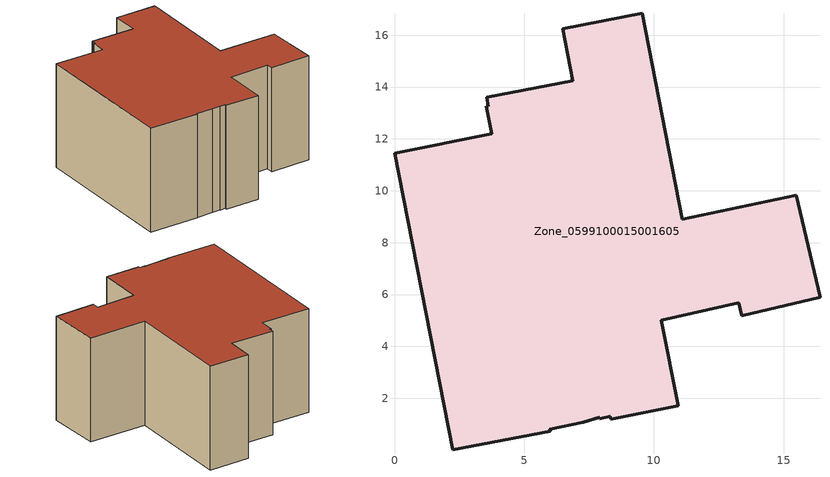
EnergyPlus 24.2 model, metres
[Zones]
Zone_0599100015001605
 floor ground (C_G): 8.34,1.2 8.32,1.31 7.91,1.22 7.91,1.27 7.28,1.08 5.98,0.81 6,0.74 2.24,0.01 0,11.45 3.74,12.19 3.53,13.27 3.62,13.27 3.56,13.61 6.87,14.25 6.48,16.25 9.55,16.85 11.1,8.91 15.49,9.82 16.4,5.89 13.38,5.19 13.26,5.69 10.28,5 10.93,1.71 z0.52
 wall outside (C_F): 11.1,8.91 9.55,16.85 6.48,16.25 6.87,14.25 3.56,13.61 3.62,13.27 3.53,13.27 3.74,12.19 0,11.45 2.24,0.01 6,0.74 5.98,0.81 7.28,1.08 7.91,1.27 7.91,1.22 8.32,1.31 8.34,1.2 10.93,1.71 10.28,5 13.26,5.69 13.38,5.19 16.4,5.89 15.49,9.82 11.1,8.91 z0.52:8.51
 roof outside (C_R): 8.32,1.31 8.34,1.2 10.93,1.71 10.28,5 13.26,5.69 13.38,5.19 16.4,5.89 15.49,9.82 11.1,8.91 9.55,16.85 6.48,16.25 6.87,14.25 3.56,13.61 3.62,13.27 3.53,13.27 3.74,12.19 0,11.45 2.24,0.01 6,0.74 5.98,0.81 7.28,1.08 7.91,1.27 7.91,1.22 z8.51
[BUILDING]
Pand.0599100015001605: North Axis=0; Terrain=City; Loads Convergence Tolerance Value=0.04; Temperature Convergence Tolerance Value=0.4; Solar Distribution=FullExterior; Maximum Number of Warmup Days=25; Minimum Number of Warmup Days=1
[Site:Location]
Rotterdam.The.Hague.AP_ZH_NLD Design_Conditions: Latitude=51.96; Longitude=4.45; Time Zone=1; Elevation=-4.5
[SITE:GROUNDTEMPERATURE:BUILDINGSURFACE]
18, 18, 18, 18, 18, 18, 18, 18, 18, 18, 18, 18
[MATERIAL] Thermal Absorptance=0.9; Solar Absorptance=0.7; Visible Absorptance=0.7
Name | Roughness | Thickness | Conductivity | Density | Specific Heat
G.D.1965 | MediumSmooth | 0.15 | 1 | 540 | 1210
F.D.1965 | Rough | 0.3 | 0.857143 | 1920 | 840
R.D.1965 | MediumRough | 0.2 | 0.08 | 1500 | 1000
[CONSTRUCTION]
C_G: G.D.1965
C_F: F.D.1965
C_R: R.D.1965
[ZONE]
Zone_0599100015001605: Type=1; Multiplier=1; Ceiling Height=Autocalculate; Volume=Autocalculate; Floor Area=autocalculate; Part of Total Floor Area=Yes
[ZONEINFILTRATION:DESIGNFLOWRATE]
Infil_Zone_0599100015001605: Zone or ZoneList or Space or SpaceList=Zone_0599100015001605; Schedule=AlwaysOn; Design Flow Rate Calculation Method=Flow/Area; Flow Rate per Floor Area=0.0042; Constant Term Coefficient=1; Temperature Term Coefficient=0; Velocity Term Coefficient=0; Velocity Squared Term Coefficient=0
[HVACTEMPLATE:ZONE:IDEALLOADSAIRSYSTEM]
Zone_0599100015001605: Maximum Heating Supply Air Temperature=50; Minimum Cooling Supply Air Temperature=13; Maximum Heating Supply Air Humidity Ratio=0.0156; Minimum Cooling Supply Air Humidity Ratio=0.0077; Heating Limit=NoLimit; Cooling Limit=NoLimit; Dehumidification Control Type=ConstantSensibleHeatRatio; Cooling Sensible Heat Ratio=0.7; Dehumidification Setpoint=60; Humidification Control Type=None; Humidification Setpoint=30; Outdoor Air Method=None; Outdoor Air Flow Rate per Person=0.00944; Outdoor Air Flow Rate per Zone Floor Area=0; Outdoor Air Flow Rate per Zone=0; Demand Controlled Ventilation Type=None; Outdoor Air Economizer Type=NoEconomizer; Heat Recovery Type=None; Sensible Heat Recovery Effectiveness=0.7; Latent Heat Recovery Effectiveness=0.65
[ZONECONTROL:THERMOSTAT]
ThermostatControl_Zone_0599100015001605: Zone or ZoneList=Zone_0599100015001605; Control Type Schedule=DualSetpointControlType; Control 1=Thermostat_Zone_0599100015001605; Temperature Difference Between Cutout And Setpoint=0
[THERMOSTATSETPOINT:DUALSETPOINT]
Thermostat_Zone_0599100015001605: Heating Setpoint Temperature Schedule=HeatingSetpoint_Zone_0599100015001605; Cooling Setpoint Temperature Schedule=CoolingSetpoint_Zone_0599100015001605
[SCHEDULE:COMPACT]
HeatingSetpoint_Zone_0599100015001605: Through: 12/31, For: AllDays, Until: 24:00, 21
CoolingSetpoint_Zone_0599100015001605: Through: 12/31, For: AllDays, Until: 24:00, 24
DualSetpointControlType: Through: 12/31, For: AllDays, Until: 24:00, 4
AlwaysOn: Through: 12/31, For: AllDays, Until: 24:00, 1
